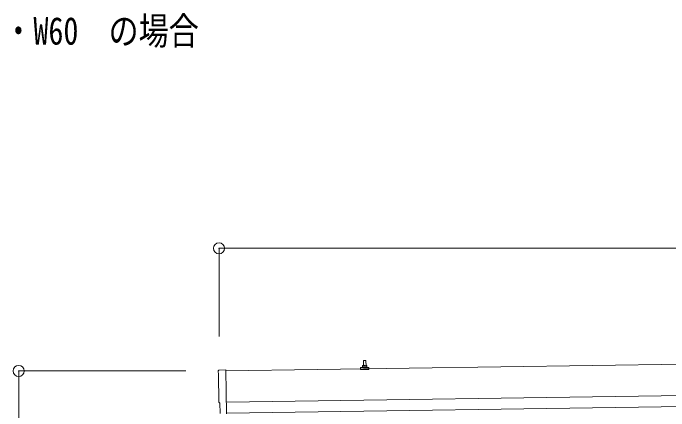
# Model space of a CAD drawing. Units: millimetres, scale not verified. Extents: x -88263 to 14131, y -29850 to 9646.
# Drawn here: x 1398 to 4340, y -2090 to -306 of the extents above; entities that cross this region are included whole.
import ezdxf
from ezdxf.enums import TextEntityAlignment as Align

# ---------------------------------------------------------------- set-up
doc = ezdxf.new("R2010")
doc.units = ezdxf.units.MM
doc.header["$LTSCALE"] = 50
doc.header["$PDMODE"] = 32
doc.header["$PDSIZE"] = 50
for name, color, linetype, lineweight in [('0-2_建具', 4, 'Continuous', 9), ('0-6_手摺', 5, 'Continuous', 5), ('0-D_記号', 7, 'Continuous', 9)]:
    doc.layers.add(name, color=color, linetype=linetype, lineweight=lineweight)
doc.styles.add('ＭＳ ゴシック', font='')
doc.styles.get('ＭＳ ゴシック').set_extended_font_data('MS Gothic')

msp = doc.modelspace()

# ---------------------------------------------------------------- linework, layer by layer
at = {"layer": '0-2_建具'}
for p, q in [((7717.26, -1833.81), (2352.58, -1910.45)), ((2969.03, -1888.71), (2969.76, -1865.18)), ((2970.76, -1864.21), (2979.31, -1864.21)), ((2980.31, -1865.18), (2981.03, -1888.71)), ((2320.96, -1907.46), (2352.51, -1905.36)), ((2352.51, -1905.36), (2355.33, -2103.19)), ((2956.78, -1904.21), (2956.78, -1896.49)), ((2993.28, -1904.21), (2956.78, -1904.21)), ((2957.17, -1895.71), (2992.9, -1895.71)), ((2957.55, -1895.52), (2964.27, -1893.89)), ((2964.65, -1893.71), (2985.42, -1893.71)), ((2965.03, -1892.92), (2965.03, -1888.71)), ((2966.03, -1888.71), (2984.03, -1888.71)), ((2985.03, -1892.92), (2985.03, -1888.71)), ((2992.52, -1895.52), (2985.8, -1893.89)), ((2993.28, -1904.21), (2993.28, -1896.49)), ((2354.58, -2050.43), (7719.26, -1973.79)), ((2355.29, -2100.43), (7719.98, -2023.79)), ((2325.24, -2054.24), (2324.64, -2054.25)), ((2325.91, -2101.26), (2325.24, -2054.24))]:
    msp.add_line(p, q, dxfattribs=at)
for centre, radius, start, end in [((2970.76, -1865.21), 1, 90, 178.60509), ((2979.31, -1865.21), 1, 1.39491, 90), ((2957.78, -1896.49), 1, 103.62699, 180), ((2964.03, -1892.92), 1, 283.62699, 0), ((2969.12, -1889.34), 4.13, 90, 171.17633), ((2966.03, -1889.71), 1, 90, 180), ((2978.37, -1888.71), 4.83, 133.60282, 180), ((2971.7, -1888.71), 4.83, 0, 46.39718), ((2980.95, -1889.34), 4.13, 8.82367, 90), ((2984.03, -1889.71), 1, 0, 90), ((2986.03, -1892.92), 1, 180, 256.37301), ((2992.28, -1896.49), 1, 0, 76.37301)]:
    msp.add_arc(centre, radius, start, end, dxfattribs=at)
for centre, major_axis, start_param, end_param in [((2321.16, -1910.46), (-3, -0.04), 4.7647489, 6.2979817), ((-2443.21, -2048.95), (4762.89, 68.04), 6.2686928, 6.2979817), ((2324.58, -2049.85), (-4.41, -0.06), 6.2686928, 7.8539816)]:
    msp.add_ellipse(centre, major_axis=major_axis, ratio=0.99863, start_param=start_param, end_param=end_param, dxfattribs=at)
at = {"layer": '0-6_手摺', "color": 6, "lineweight": 9}
for p, q in [((2321.3, -1360.74), (2321.3, -1756.6)), ((2321.3, -1360.74), (9030.65, -1360.74)), ((1422.57, -1910.89), (2172.57, -1910.89)), ((1422.57, -1910.89), (1422.57, -4632.97))]:
    msp.add_line(p, q, dxfattribs=at)
at = {"layer": '0-6_手摺', "color": 6}
for p in [(2321.3, -1360.74), (1422.57, -1910.89)]:
    msp.add_point(p, dxfattribs=at)

# ---------------------------------------------------------------- texts
at = {"layer": '0-D_記号', "style": 'ＭＳ ゴシック', "width": 0.8}
msp.add_text('・W60\u3000の場合', height=123.7, dxfattribs=at).set_placement((1353.72, -484.34), align=Align.BOTTOM_LEFT)

doc.saveas('drawing.dxf')
